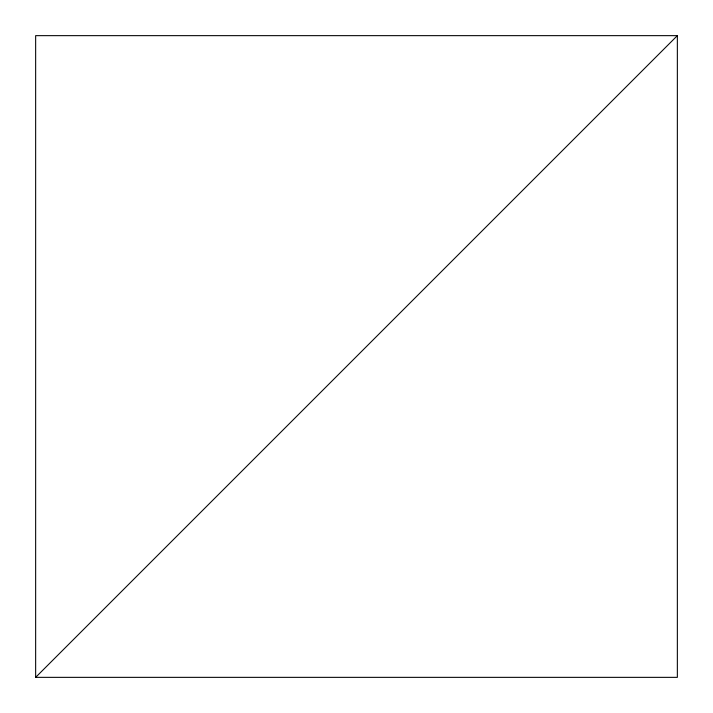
<?xml version="1.0" encoding="UTF-8"?>
<svg xmlns="http://www.w3.org/2000/svg" width="713" height="713" viewBox="0 0 713 713"><rect width="100%" height="100%" fill="white"/><g stroke="black" fill="none" stroke-linecap="round" stroke-linejoin="round"><path stroke-width="1.07" d="M35.65 677.35L677.35 35.65L35.65 35.65L35.65 677.35L677.35 677.35L677.35 35.65"/></g></svg>
